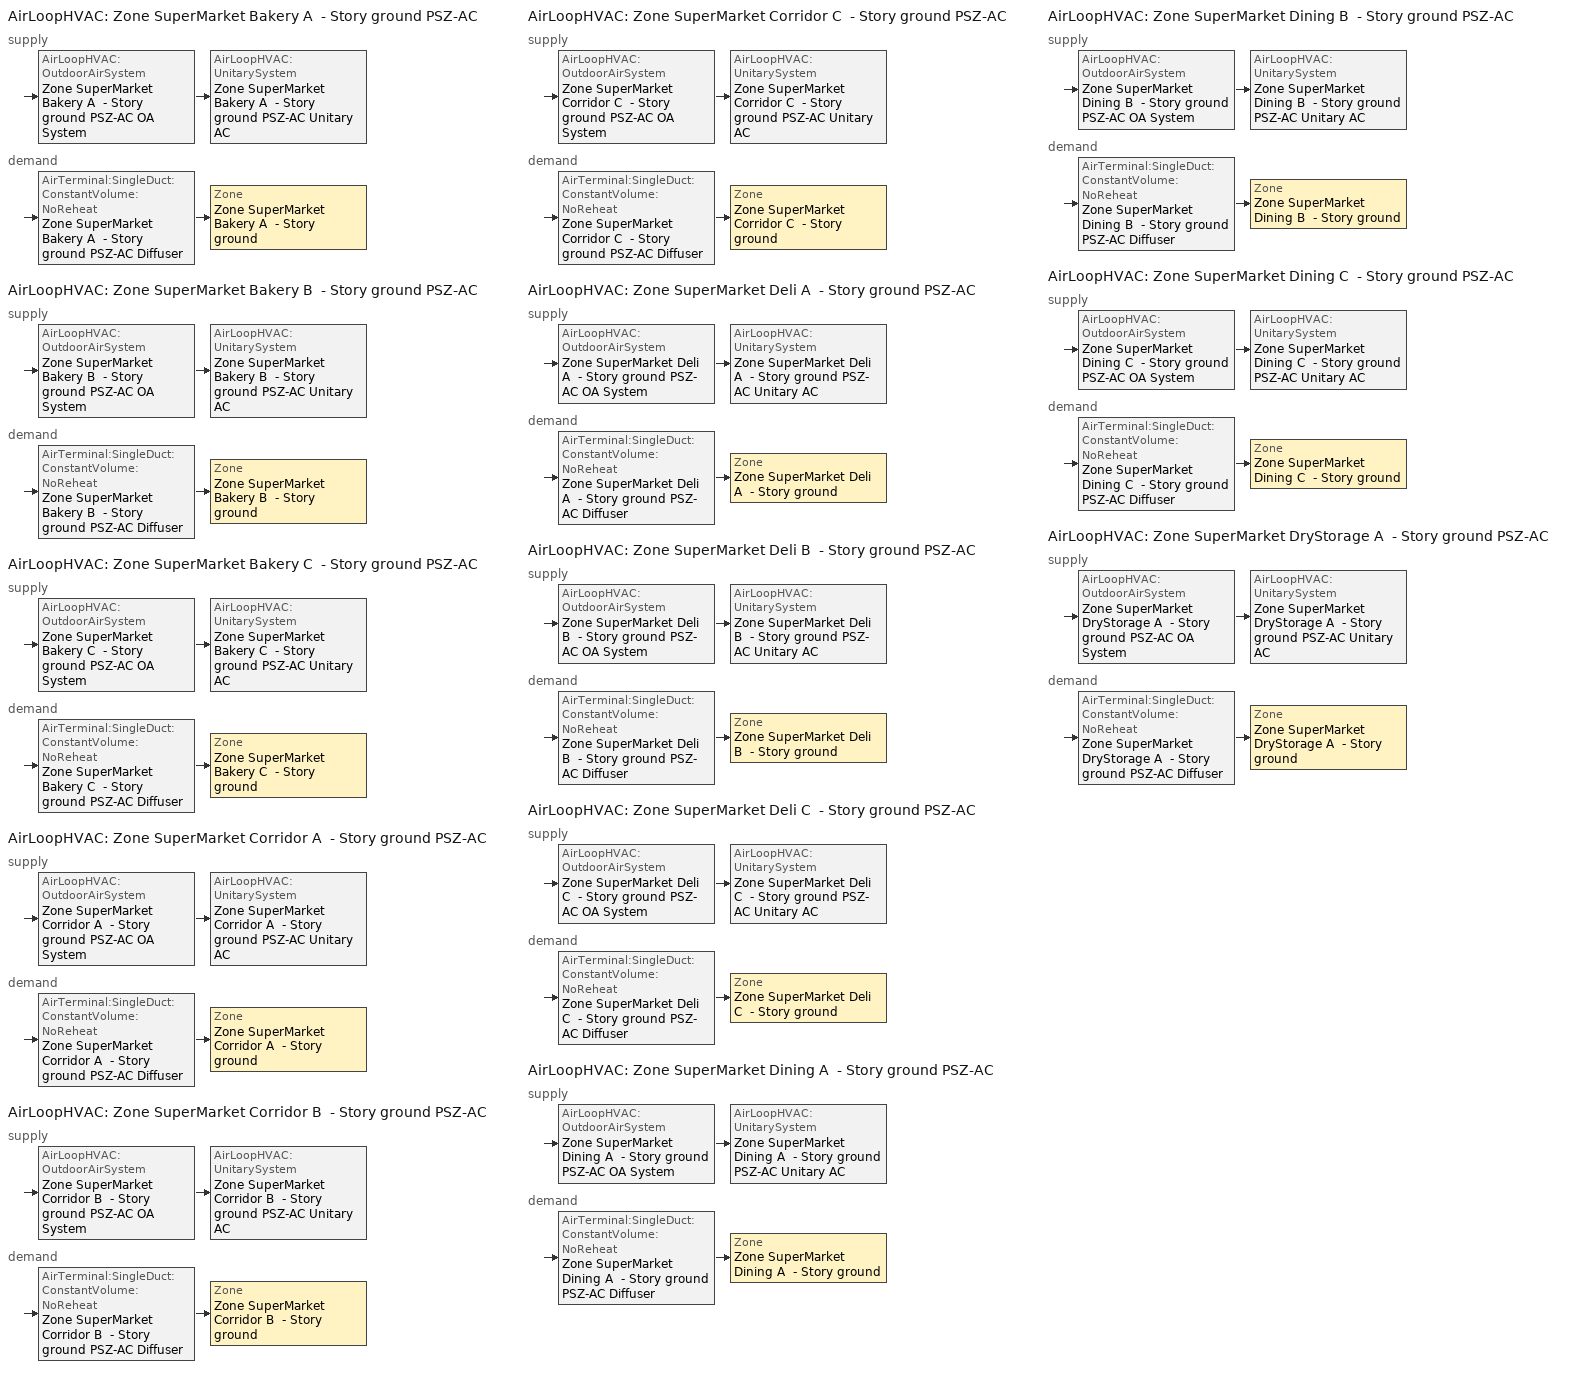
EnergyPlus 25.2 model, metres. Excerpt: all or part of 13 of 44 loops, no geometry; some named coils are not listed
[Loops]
AirLoopHVAC 'Zone SuperMarket Bakery A  - Story ground PSZ-AC'
 supply: AirLoopHVAC:OutdoorAirSystem 'Zone SuperMarket Bakery A  - Story ground PSZ-AC OA System' > AirLoopHVAC:UnitarySystem 'Zone SuperMarket Bakery A  - Story ground PSZ-AC Unitary AC'
 demand: AirTerminal:SingleDuct:ConstantVolume:NoReheat 'Zone SuperMarket Bakery A  - Story ground PSZ-AC Diffuser' > Zone 'Zone SuperMarket Bakery A  - Story ground'
AirLoopHVAC 'Zone SuperMarket Bakery B  - Story ground PSZ-AC'
 supply: AirLoopHVAC:OutdoorAirSystem 'Zone SuperMarket Bakery B  - Story ground PSZ-AC OA System' > AirLoopHVAC:UnitarySystem 'Zone SuperMarket Bakery B  - Story ground PSZ-AC Unitary AC'
 demand: AirTerminal:SingleDuct:ConstantVolume:NoReheat 'Zone SuperMarket Bakery B  - Story ground PSZ-AC Diffuser' > Zone 'Zone SuperMarket Bakery B  - Story ground'
AirLoopHVAC 'Zone SuperMarket Bakery C  - Story ground PSZ-AC'
 supply: AirLoopHVAC:OutdoorAirSystem 'Zone SuperMarket Bakery C  - Story ground PSZ-AC OA System' > AirLoopHVAC:UnitarySystem 'Zone SuperMarket Bakery C  - Story ground PSZ-AC Unitary AC'
 demand: AirTerminal:SingleDuct:ConstantVolume:NoReheat 'Zone SuperMarket Bakery C  - Story ground PSZ-AC Diffuser' > Zone 'Zone SuperMarket Bakery C  - Story ground'
AirLoopHVAC 'Zone SuperMarket Corridor A  - Story ground PSZ-AC'
 supply: AirLoopHVAC:OutdoorAirSystem 'Zone SuperMarket Corridor A  - Story ground PSZ-AC OA System' > AirLoopHVAC:UnitarySystem 'Zone SuperMarket Corridor A  - Story ground PSZ-AC Unitary AC'
 demand: AirTerminal:SingleDuct:ConstantVolume:NoReheat 'Zone SuperMarket Corridor A  - Story ground PSZ-AC Diffuser' > Zone 'Zone SuperMarket Corridor A  - Story ground'
AirLoopHVAC 'Zone SuperMarket Corridor B  - Story ground PSZ-AC'
 supply: AirLoopHVAC:OutdoorAirSystem 'Zone SuperMarket Corridor B  - Story ground PSZ-AC OA System' > AirLoopHVAC:UnitarySystem 'Zone SuperMarket Corridor B  - Story ground PSZ-AC Unitary AC'
 demand: AirTerminal:SingleDuct:ConstantVolume:NoReheat 'Zone SuperMarket Corridor B  - Story ground PSZ-AC Diffuser' > Zone 'Zone SuperMarket Corridor B  - Story ground'
AirLoopHVAC 'Zone SuperMarket Corridor C  - Story ground PSZ-AC'
 supply: AirLoopHVAC:OutdoorAirSystem 'Zone SuperMarket Corridor C  - Story ground PSZ-AC OA System' > AirLoopHVAC:UnitarySystem 'Zone SuperMarket Corridor C  - Story ground PSZ-AC Unitary AC'
 demand: AirTerminal:SingleDuct:ConstantVolume:NoReheat 'Zone SuperMarket Corridor C  - Story ground PSZ-AC Diffuser' > Zone 'Zone SuperMarket Corridor C  - Story ground'
AirLoopHVAC 'Zone SuperMarket Deli A  - Story ground PSZ-AC'
 supply: AirLoopHVAC:OutdoorAirSystem 'Zone SuperMarket Deli A  - Story ground PSZ-AC OA System' > AirLoopHVAC:UnitarySystem 'Zone SuperMarket Deli A  - Story ground PSZ-AC Unitary AC'
 demand: AirTerminal:SingleDuct:ConstantVolume:NoReheat 'Zone SuperMarket Deli A  - Story ground PSZ-AC Diffuser' > Zone 'Zone SuperMarket Deli A  - Story ground'
AirLoopHVAC 'Zone SuperMarket Deli B  - Story ground PSZ-AC'
 supply: AirLoopHVAC:OutdoorAirSystem 'Zone SuperMarket Deli B  - Story ground PSZ-AC OA System' > AirLoopHVAC:UnitarySystem 'Zone SuperMarket Deli B  - Story ground PSZ-AC Unitary AC'
 demand: AirTerminal:SingleDuct:ConstantVolume:NoReheat 'Zone SuperMarket Deli B  - Story ground PSZ-AC Diffuser' > Zone 'Zone SuperMarket Deli B  - Story ground'
AirLoopHVAC 'Zone SuperMarket Deli C  - Story ground PSZ-AC'
 supply: AirLoopHVAC:OutdoorAirSystem 'Zone SuperMarket Deli C  - Story ground PSZ-AC OA System' > AirLoopHVAC:UnitarySystem 'Zone SuperMarket Deli C  - Story ground PSZ-AC Unitary AC'
 demand: AirTerminal:SingleDuct:ConstantVolume:NoReheat 'Zone SuperMarket Deli C  - Story ground PSZ-AC Diffuser' > Zone 'Zone SuperMarket Deli C  - Story ground'
AirLoopHVAC 'Zone SuperMarket Dining A  - Story ground PSZ-AC'
 supply: AirLoopHVAC:OutdoorAirSystem 'Zone SuperMarket Dining A  - Story ground PSZ-AC OA System' > AirLoopHVAC:UnitarySystem 'Zone SuperMarket Dining A  - Story ground PSZ-AC Unitary AC'
 demand: AirTerminal:SingleDuct:ConstantVolume:NoReheat 'Zone SuperMarket Dining A  - Story ground PSZ-AC Diffuser' > Zone 'Zone SuperMarket Dining A  - Story ground'
AirLoopHVAC 'Zone SuperMarket Dining B  - Story ground PSZ-AC'
 supply: AirLoopHVAC:OutdoorAirSystem 'Zone SuperMarket Dining B  - Story ground PSZ-AC OA System' > AirLoopHVAC:UnitarySystem 'Zone SuperMarket Dining B  - Story ground PSZ-AC Unitary AC'
 demand: AirTerminal:SingleDuct:ConstantVolume:NoReheat 'Zone SuperMarket Dining B  - Story ground PSZ-AC Diffuser' > Zone 'Zone SuperMarket Dining B  - Story ground'
AirLoopHVAC 'Zone SuperMarket Dining C  - Story ground PSZ-AC'
 supply: AirLoopHVAC:OutdoorAirSystem 'Zone SuperMarket Dining C  - Story ground PSZ-AC OA System' > AirLoopHVAC:UnitarySystem 'Zone SuperMarket Dining C  - Story ground PSZ-AC Unitary AC'
 demand: AirTerminal:SingleDuct:ConstantVolume:NoReheat 'Zone SuperMarket Dining C  - Story ground PSZ-AC Diffuser' > Zone 'Zone SuperMarket Dining C  - Story ground'
AirLoopHVAC 'Zone SuperMarket DryStorage A  - Story ground PSZ-AC'
 supply: AirLoopHVAC:OutdoorAirSystem 'Zone SuperMarket DryStorage A  - Story ground PSZ-AC OA System' > AirLoopHVAC:UnitarySystem 'Zone SuperMarket DryStorage A  - Story ground PSZ-AC Unitary AC'
 demand: AirTerminal:SingleDuct:ConstantVolume:NoReheat 'Zone SuperMarket DryStorage A  - Story ground PSZ-AC Diffuser' > Zone 'Zone SuperMarket DryStorage A  - Story ground'
[ZoneControl:Thermostat] Temperature Difference Between Cutout And Setpoint {deltaC}=0
Name | Zone or ZoneList | Control Type Schedule | Control 1
Zone SuperMarket Bakery A  - Story ground Thermostat | Zone SuperMarket Bakery A  - Story ground | Zone SuperMarket Bakery A  - Story ground Thermostat Schedule | SuperMarket Bakery - 90.1-2019 Thermostat 1
Zone SuperMarket Bakery B  - Story ground Thermostat | Zone SuperMarket Bakery B  - Story ground | Zone SuperMarket Bakery B  - Story ground Thermostat Schedule | SuperMarket Bakery - 90.1-2019 Thermostat 2
Zone SuperMarket Bakery C  - Story ground Thermostat | Zone SuperMarket Bakery C  - Story ground | Zone SuperMarket Bakery C  - Story ground Thermostat Schedule | SuperMarket Bakery - 90.1-2019 Thermostat
Zone SuperMarket Corridor A  - Story ground Thermostat | Zone SuperMarket Corridor A  - Story ground | Zone SuperMarket Corridor A  - Story ground Thermostat Schedule | SuperMarket Corridor - 90.1-2019 Thermostat 1
Zone SuperMarket Corridor B  - Story ground Thermostat | Zone SuperMarket Corridor B  - Story ground | Zone SuperMarket Corridor B  - Story ground Thermostat Schedule | SuperMarket Corridor - 90.1-2019 Thermostat 2
Zone SuperMarket Corridor C  - Story ground Thermostat | Zone SuperMarket Corridor C  - Story ground | Zone SuperMarket Corridor C  - Story ground Thermostat Schedule | SuperMarket Corridor - 90.1-2019 Thermostat
Zone SuperMarket Deli A  - Story ground Thermostat | Zone SuperMarket Deli A  - Story ground | Zone SuperMarket Deli A  - Story ground Thermostat Schedule | SuperMarket Deli - 90.1-2019 Thermostat 2
Zone SuperMarket Deli B  - Story ground Thermostat | Zone SuperMarket Deli B  - Story ground | Zone SuperMarket Deli B  - Story ground Thermostat Schedule | SuperMarket Deli - 90.1-2019 Thermostat 1
Zone SuperMarket Deli C  - Story ground Thermostat | Zone SuperMarket Deli C  - Story ground | Zone SuperMarket Deli C  - Story ground Thermostat Schedule | SuperMarket Deli - 90.1-2019 Thermostat
Zone SuperMarket Dining A  - Story ground Thermostat | Zone SuperMarket Dining A  - Story ground | Zone SuperMarket Dining A  - Story ground Thermostat Schedule | SuperMarket Dining - 90.1-2019 Thermostat
Zone SuperMarket Dining B  - Story ground Thermostat | Zone SuperMarket Dining B  - Story ground | Zone SuperMarket Dining B  - Story ground Thermostat Schedule | SuperMarket Dining - 90.1-2019 Thermostat 2
Zone SuperMarket Dining C  - Story ground Thermostat | Zone SuperMarket Dining C  - Story ground | Zone SuperMarket Dining C  - Story ground Thermostat Schedule | SuperMarket Dining - 90.1-2019 Thermostat 1
Zone SuperMarket DryStorage A  - Story ground Thermostat | Zone SuperMarket DryStorage A  - Story ground | Zone SuperMarket DryStorage A  - Story ground Thermostat Schedule | SuperMarket DryStorage - 90.1-2019 Thermostat
[ThermostatSetpoint:DualSetpoint]
Name | Heating Setpoint Temperature Schedule | Cooling Setpoint Temperature Schedule
SuperMarket Bakery - 90.1-2019 Thermostat 1; SuperMarket Bakery - 90.1-2019 Thermostat 2; SuperMarket Bakery - 90.1-2019 Thermostat; SuperMarket Deli - 90.1-2019 Thermostat 2; SuperMarket Deli - 90.1-2019 Thermostat 1; SuperMarket Deli - 90.1-2019 Thermostat; SuperMarket Dining - 90.1-2019 Thermostat; SuperMarket Dining - 90.1-2019 Thermostat 2; SuperMarket Dining - 90.1-2019 Thermostat 1; SuperMarket DryStorage - 90.1-2019 Thermostat | SuperMarket HtgSetp_Enduse | SuperMarket ClgSetp_Enduse
SuperMarket Corridor - 90.1-2019 Thermostat 1; SuperMarket Corridor - 90.1-2019 Thermostat 2; SuperMarket Corridor - 90.1-2019 Thermostat | SuperMarket HtgSetp | SuperMarket ClgSetp
[Fan:ZoneExhaust] Availability Schedule=Always On Discrete; Fan Total Efficiency=0.455889; Pressure Rise {Pa}=124.544; Flow Fraction Schedule=Always On Discrete; System Availability Manager Coupling Mode=Decoupled
Name | Maximum Flow Rate {m3/s}
Zone SuperMarket Bakery A  - Story ground Exhaust Fan; Zone SuperMarket Bakery C  - Story ground Exhaust Fan | 0.114032
Zone SuperMarket Bakery B  - Story ground Exhaust Fan | 1.08867
Zone SuperMarket Deli A  - Story ground Exhaust Fan; Zone SuperMarket Deli C  - Story ground Exhaust Fan | 0.122471
Zone SuperMarket Deli B  - Story ground Exhaust Fan | 1.16923
[AirTerminal:SingleDuct:ConstantVolume:NoReheat] Availability Schedule=Always On Discrete; Maximum Air Flow Rate {m3/s}=AutoSize
Zone SuperMarket Bakery A  - Story ground PSZ-AC Diffuser; Zone SuperMarket Bakery B  - Story ground PSZ-AC Diffuser; Zone SuperMarket Bakery C  - Story ground PSZ-AC Diffuser; Zone SuperMarket Corridor A  - Story ground PSZ-AC Diffuser; Zone SuperMarket Corridor B  - Story ground PSZ-AC Diffuser; Zone SuperMarket Corridor C  - Story ground PSZ-AC Diffuser; Zone SuperMarket Deli A  - Story ground PSZ-AC Diffuser; Zone SuperMarket Deli B  - Story ground PSZ-AC Diffuser; Zone SuperMarket Deli C  - Story ground PSZ-AC Diffuser; Zone SuperMarket Dining A  - Story ground PSZ-AC Diffuser; Zone SuperMarket Dining B  - Story ground PSZ-AC Diffuser; Zone SuperMarket Dining C  - Story ground PSZ-AC Diffuser; Zone SuperMarket DryStorage A  - Story ground PSZ-AC Diffuser
[Zone equipment]
Zone SuperMarket Bakery A  - Story ground: Zone SuperMarket Bakery A  - Story ground Exhaust Fan, Zone SuperMarket Bakery A  - Story ground PSZ-AC Diffuser
Zone SuperMarket Bakery B  - Story ground: Zone SuperMarket Bakery B  - Story ground Exhaust Fan, Zone SuperMarket Bakery B  - Story ground PSZ-AC Diffuser
Zone SuperMarket Bakery C  - Story ground: Zone SuperMarket Bakery C  - Story ground Exhaust Fan, Zone SuperMarket Bakery C  - Story ground PSZ-AC Diffuser
Zone SuperMarket Corridor A  - Story ground: Zone SuperMarket Corridor A  - Story ground PSZ-AC Diffuser
Zone SuperMarket Corridor B  - Story ground: Zone SuperMarket Corridor B  - Story ground PSZ-AC Diffuser
Zone SuperMarket Corridor C  - Story ground: Zone SuperMarket Corridor C  - Story ground PSZ-AC Diffuser
Zone SuperMarket Deli A  - Story ground: Zone SuperMarket Deli A  - Story ground Exhaust Fan, Zone SuperMarket Deli A  - Story ground PSZ-AC Diffuser
Zone SuperMarket Deli B  - Story ground: Zone SuperMarket Deli B  - Story ground Exhaust Fan, Zone SuperMarket Deli B  - Story ground PSZ-AC Diffuser
Zone SuperMarket Deli C  - Story ground: Zone SuperMarket Deli C  - Story ground Exhaust Fan, Zone SuperMarket Deli C  - Story ground PSZ-AC Diffuser
Zone SuperMarket Dining A  - Story ground: Zone SuperMarket Dining A  - Story ground PSZ-AC Diffuser
Zone SuperMarket Dining B  - Story ground: Zone SuperMarket Dining B  - Story ground PSZ-AC Diffuser
Zone SuperMarket Dining C  - Story ground: Zone SuperMarket Dining C  - Story ground PSZ-AC Diffuser
Zone SuperMarket DryStorage A  - Story ground: Zone SuperMarket DryStorage A  - Story ground PSZ-AC Diffuser
[Sizing:Zone] Zone Cooling Design Supply Air Temperature Input Method=SupplyAirTemperature; Zone Cooling Design Supply Air Temperature {C}=12.7778; Zone Cooling Design Supply Air Temperature Difference {deltaC}=11.11; Zone Heating Design Supply Air Temperature Input Method=SupplyAirTemperature; Zone Heating Design Supply Air Temperature {C}=50; Zone Heating Design Supply Air Temperature Difference {deltaC}=11.11; Zone Cooling Design Supply Air Humidity Ratio {kgWater/kgDryAir}=0.0085; Zone Heating Design Supply Air Humidity Ratio {kgWater/kgDryAir}=0.008; Cooling Design Air Flow Method=DesignDay; Cooling Design Air Flow Rate {m3/s}=0; Cooling Minimum Air Flow per Zone Floor Area {m3/s-m2}=0.000762; Cooling Minimum Air Flow {m3/s}=0; Cooling Minimum Air Flow Fraction=0; Heating Design Air Flow Method=DesignDay; Heating Design Air Flow Rate {m3/s}=0; Heating Maximum Air Flow per Zone Floor Area {m3/s-m2}=0.002032; Heating Maximum Air Flow {m3/s}=0.141576; Heating Maximum Air Flow Fraction=1; Account for Dedicated Outdoor Air System=No; Zone Load Sizing Method=Sensible Load Only No Latent Load; Zone Latent Cooling Design Supply Air Humidity Ratio Input Method=HumidityRatioDifference; Zone Cooling Design Supply Air Humidity Ratio Difference {kgWater/kgDryAir}=0.005; Zone Latent Heating Design Supply Air Humidity Ratio Input Method=HumidityRatioDifference; Zone Humidification Design Supply Air Humidity Ratio Difference {kgWater/kgDryAir}=0.005; Type of Space Sum to Use=Coincident; Heating Coil Sizing Method=None; Maximum Heating Capacity To Cooling Load Sizing Ratio {W/W}=1
Name | Design Specification Outdoor Air Object
Zone SuperMarket Bakery A  - Story ground; Zone SuperMarket Bakery B  - Story ground; Zone SuperMarket Bakery C  - Story ground | SuperMarket Bakery Ventilation
Zone SuperMarket Corridor A  - Story ground; Zone SuperMarket Corridor B  - Story ground; Zone SuperMarket Corridor C  - Story ground | SuperMarket Corridor Ventilation
Zone SuperMarket Deli A  - Story ground; Zone SuperMarket Deli B  - Story ground; Zone SuperMarket Deli C  - Story ground | SuperMarket Deli Ventilation
Zone SuperMarket Dining A  - Story ground; Zone SuperMarket Dining B  - Story ground; Zone SuperMarket Dining C  - Story ground | SuperMarket Dining Ventilation
Zone SuperMarket DryStorage A  - Story ground | SuperMarket DryStorage Ventilation
[DesignSpecification:OutdoorAir] Outdoor Air Method=Sum; Outdoor Air Flow per Zone {m3/s}=0; Outdoor Air Flow Air Changes per Hour {1/hr}=0
Name | Outdoor Air Flow per Person {m3/s-person} | Outdoor Air Flow per Zone Floor Area {m3/s-m2}
SuperMarket Bakery Ventilation; SuperMarket Deli Ventilation; SuperMarket Dining Ventilation | 0.00353961 | 0.0009144
SuperMarket Corridor Ventilation | 0 | 0.0003048
SuperMarket DryStorage Ventilation | 0 | 0.0006096
[AirLoopHVAC] Design Supply Air Flow Rate {m3/s}=AutoSize; Design Return Air Flow Fraction of Supply Air Flow=1
Zone SuperMarket Bakery A  - Story ground PSZ-AC; Zone SuperMarket Bakery B  - Story ground PSZ-AC; Zone SuperMarket Bakery C  - Story ground PSZ-AC; Zone SuperMarket Corridor A  - Story ground PSZ-AC; Zone SuperMarket Corridor B  - Story ground PSZ-AC; Zone SuperMarket Corridor C  - Story ground PSZ-AC; Zone SuperMarket Deli A  - Story ground PSZ-AC; Zone SuperMarket Deli B  - Story ground PSZ-AC; Zone SuperMarket Deli C  - Story ground PSZ-AC; Zone SuperMarket Dining A  - Story ground PSZ-AC; Zone SuperMarket Dining B  - Story ground PSZ-AC; Zone SuperMarket Dining C  - Story ground PSZ-AC; Zone SuperMarket DryStorage A  - Story ground PSZ-AC
[Sizing:System] Type of Load to Size On=Sensible; Design Outdoor Air Flow Rate {m3/s}=Autosize; Central Heating Maximum System Air Flow Ratio=1; Preheat Design Temperature {C}=7.22222; Preheat Design Humidity Ratio {kgWater/kgDryAir}=0.008; Precool Design Temperature {C}=12.7778; Precool Design Humidity Ratio {kgWater/kgDryAir}=0.008; Central Cooling Design Supply Air Temperature {C}=12.7778; Central Heating Design Supply Air Temperature {C}=50; Type of Zone Sum to Use=Coincident; 100% Outdoor Air in Cooling=No; 100% Outdoor Air in Heating=No; Central Cooling Design Supply Air Humidity Ratio {kgWater/kgDryAir}=0.0085; Central Heating Design Supply Air Humidity Ratio {kgWater/kgDryAir}=0.008; Cooling Supply Air Flow Rate Method=DesignDay; Cooling Supply Air Flow Rate {m3/s}=0; Cooling Supply Air Flow Rate Per Floor Area {m3/s-m2}=0.00996765; Cooling Fraction of Autosized Cooling Supply Air Flow Rate=1; Cooling Supply Air Flow Rate Per Unit Cooling Capacity {m3/s-W}=3.94755e-05; Heating Supply Air Flow Rate Method=DesignDay; Heating Supply Air Flow Rate {m3/s}=0; Heating Supply Air Flow Rate Per Floor Area {m3/s-m2}=0.00996765; Heating Fraction of Autosized Heating Supply Air Flow Rate=1; Heating Fraction of Autosized Cooling Supply Air Flow Rate=1; Heating Supply Air Flow Rate Per Unit Heating Capacity {m3/s-W}=3.15882e-05; System Outdoor Air Method=ZoneSum; Zone Maximum Outdoor Air Fraction=1; Cooling Design Capacity Method=CoolingDesignCapacity; Cooling Design Capacity {W}=Autosize; Cooling Design Capacity Per Floor Area {W/m2}=234.7; Fraction of Autosized Cooling Design Capacity=1; Heating Design Capacity Method=HeatingDesignCapacity; Heating Design Capacity {W}=Autosize; Heating Design Capacity Per Floor Area {W/m2}=157; Fraction of Autosized Heating Design Capacity=1; Central Cooling Capacity Control Method=OnOff; Occupant Diversity=Autosize; Heating Coil Sizing Method=None; Maximum Heating Capacity To Cooling Capacity Sizing Ratio {W/W}=1
Zone SuperMarket Bakery A  - Story ground PSZ-AC; Zone SuperMarket Bakery B  - Story ground PSZ-AC; Zone SuperMarket Bakery C  - Story ground PSZ-AC; Zone SuperMarket Corridor A  - Story ground PSZ-AC; Zone SuperMarket Corridor B  - Story ground PSZ-AC; Zone SuperMarket Corridor C  - Story ground PSZ-AC; Zone SuperMarket Deli A  - Story ground PSZ-AC; Zone SuperMarket Deli B  - Story ground PSZ-AC; Zone SuperMarket Deli C  - Story ground PSZ-AC; Zone SuperMarket Dining A  - Story ground PSZ-AC; Zone SuperMarket Dining B  - Story ground PSZ-AC; Zone SuperMarket Dining C  - Story ground PSZ-AC; Zone SuperMarket DryStorage A  - Story ground PSZ-AC
[Controller:OutdoorAir] Minimum Outdoor Air Flow Rate {m3/s}=Autosize; Maximum Outdoor Air Flow Rate {m3/s}=Autosize; Economizer Control Type=NoEconomizer; Economizer Control Action Type=ModulateFlow; Economizer Maximum Limit Dry-Bulb Temperature {C}=28; Economizer Maximum Limit Enthalpy {J/kg}=64000; Lockout Type=NoLockout; Minimum Limit Type=FixedMinimum; Minimum Outdoor Air Schedule=Always On Discrete; High Humidity Control=No; High Humidity Outdoor Air Flow Ratio=1; Control High Indoor Humidity Based on Outdoor Humidity Ratio=Yes; Heat Recovery Bypass Control Type=BypassWhenWithinEconomizerLimits; Economizer Operation Staging=InterlockedWithMechanicalCooling
Name | Mechanical Ventilation Controller
Zone SuperMarket Bakery A  - Story ground PSZ-AC OA System Controller | Controller Mechanical Ventilation 34
Zone SuperMarket Bakery B  - Story ground PSZ-AC OA System Controller | Controller Mechanical Ventilation 36
Zone SuperMarket Bakery C  - Story ground PSZ-AC OA System Controller | Controller Mechanical Ventilation 35
Zone SuperMarket Corridor A  - Story ground PSZ-AC OA System Controller | Controller Mechanical Ventilation 1
Zone SuperMarket Corridor B  - Story ground PSZ-AC OA System Controller | Controller Mechanical Ventilation 2
Zone SuperMarket Corridor C  - Story ground PSZ-AC OA System Controller | Controller Mechanical Ventilation 3
Zone SuperMarket Deli A  - Story ground PSZ-AC OA System Controller | Controller Mechanical Ventilation 40
Zone SuperMarket Deli B  - Story ground PSZ-AC OA System Controller | Controller Mechanical Ventilation 41
Zone SuperMarket Deli C  - Story ground PSZ-AC OA System Controller | Controller Mechanical Ventilation 42
Zone SuperMarket Dining A  - Story ground PSZ-AC OA System Controller | Controller Mechanical Ventilation 37
Zone SuperMarket Dining B  - Story ground PSZ-AC OA System Controller | Controller Mechanical Ventilation 38
Zone SuperMarket Dining C  - Story ground PSZ-AC OA System Controller | Controller Mechanical Ventilation 39
Zone SuperMarket DryStorage A  - Story ground PSZ-AC OA System Controller | Controller Mechanical Ventilation 14
[Controller:MechanicalVentilation] Availability Schedule=Always On Discrete; Demand Controlled Ventilation=No; System Outdoor Air Method=ZoneSum
Name | Zone or ZoneList Name 1 | Design Specification Outdoor Air Object Name 1
Controller Mechanical Ventilation 34 | Zone SuperMarket Bakery A  - Story ground | SuperMarket Bakery Ventilation
Controller Mechanical Ventilation 36 | Zone SuperMarket Bakery B  - Story ground | SuperMarket Bakery Ventilation
Controller Mechanical Ventilation 35 | Zone SuperMarket Bakery C  - Story ground | SuperMarket Bakery Ventilation
Controller Mechanical Ventilation 1 | Zone SuperMarket Corridor A  - Story ground | SuperMarket Corridor Ventilation
Controller Mechanical Ventilation 2 | Zone SuperMarket Corridor B  - Story ground | SuperMarket Corridor Ventilation
Controller Mechanical Ventilation 3 | Zone SuperMarket Corridor C  - Story ground | SuperMarket Corridor Ventilation
Controller Mechanical Ventilation 40 | Zone SuperMarket Deli A  - Story ground | SuperMarket Deli Ventilation
Controller Mechanical Ventilation 41 | Zone SuperMarket Deli B  - Story ground | SuperMarket Deli Ventilation
Controller Mechanical Ventilation 42 | Zone SuperMarket Deli C  - Story ground | SuperMarket Deli Ventilation
Controller Mechanical Ventilation 37 | Zone SuperMarket Dining A  - Story ground | SuperMarket Dining Ventilation
Controller Mechanical Ventilation 38 | Zone SuperMarket Dining B  - Story ground | SuperMarket Dining Ventilation
Controller Mechanical Ventilation 39 | Zone SuperMarket Dining C  - Story ground | SuperMarket Dining Ventilation
Controller Mechanical Ventilation 14 | Zone SuperMarket DryStorage A  - Story ground | SuperMarket DryStorage Ventilation
[SetpointManager:MixedAir] Control Variable=Temperature
Name | Setpoint Node or NodeList
Zone SuperMarket Bakery A  - Story ground PSZ-AC Mixed Air Node OS Default SPM | Zone SuperMarket Bakery A  - Story ground PSZ-AC Mixed Air Node
Zone SuperMarket Bakery B  - Story ground PSZ-AC Mixed Air Node OS Default SPM | Zone SuperMarket Bakery B  - Story ground PSZ-AC Mixed Air Node
Zone SuperMarket Bakery C  - Story ground PSZ-AC Mixed Air Node OS Default SPM | Zone SuperMarket Bakery C  - Story ground PSZ-AC Mixed Air Node
Zone SuperMarket Corridor A  - Story ground PSZ-AC Mixed Air Node OS Default SPM | Zone SuperMarket Corridor A  - Story ground PSZ-AC Mixed Air Node
Zone SuperMarket Corridor B  - Story ground PSZ-AC Mixed Air Node OS Default SPM | Zone SuperMarket Corridor B  - Story ground PSZ-AC Mixed Air Node
Zone SuperMarket Corridor C  - Story ground PSZ-AC Mixed Air Node OS Default SPM | Zone SuperMarket Corridor C  - Story ground PSZ-AC Mixed Air Node
Zone SuperMarket Deli A  - Story ground PSZ-AC Mixed Air Node OS Default SPM | Zone SuperMarket Deli A  - Story ground PSZ-AC Mixed Air Node
Zone SuperMarket Deli B  - Story ground PSZ-AC Mixed Air Node OS Default SPM | Zone SuperMarket Deli B  - Story ground PSZ-AC Mixed Air Node
Zone SuperMarket Deli C  - Story ground PSZ-AC Mixed Air Node OS Default SPM | Zone SuperMarket Deli C  - Story ground PSZ-AC Mixed Air Node
Zone SuperMarket Dining A  - Story ground PSZ-AC Mixed Air Node OS Default SPM | Zone SuperMarket Dining A  - Story ground PSZ-AC Mixed Air Node
Zone SuperMarket Dining B  - Story ground PSZ-AC Mixed Air Node OS Default SPM | Zone SuperMarket Dining B  - Story ground PSZ-AC Mixed Air Node
Zone SuperMarket Dining C  - Story ground PSZ-AC Mixed Air Node OS Default SPM | Zone SuperMarket Dining C  - Story ground PSZ-AC Mixed Air Node
Zone SuperMarket DryStorage A  - Story ground PSZ-AC Mixed Air Node OS Default SPM | Zone SuperMarket DryStorage A  - Story ground PSZ-AC Mixed Air Node
[AirLoopHVAC:UnitarySystem] Control Type=Load; Dehumidification Control Type=None; Availability Schedule=Always On Discrete; Fan Placement=DrawThrough; Supply Air Fan Operating Mode Schedule=Always On Discrete; DX Heating Coil Sizing Ratio=1; Use DOAS DX Cooling Coil=No; Minimum Supply Air Temperature {C}=2; Latent Load Control=SensibleOnlyLoadControl; Cooling Supply Air Flow Rate Method=SupplyAirFlowRate; Cooling Supply Air Flow Rate {m3/s}=Autosize; Heating Supply Air Flow Rate Method=SupplyAirFlowRate; Heating Supply Air Flow Rate {m3/s}=Autosize; No Load Supply Air Flow Rate Method=None; No Load Supply Air Flow Rate Control Set To Low Speed=Yes; Maximum Supply Air Temperature {C}=80; Maximum Outdoor Dry-Bulb Temperature for Supplemental Heater Operation {C}=21; Ancillary On-Cycle Electric Power {W}=0; Ancillary Off-Cycle Electric Power {W}=0
Name | Controlling Zone or Thermostat Location | Supply Fan | Heating Coil | Cooling Coil | Supplemental Heating Coil
Zone SuperMarket Bakery A  - Story ground PSZ-AC Unitary AC | Zone SuperMarket Bakery A  - Story ground | Zone SuperMarket Bakery A  - Story ground PSZ-AC Fan | Zone SuperMarket Bakery A  - Story ground PSZ-AC Water Htg Coil | Zone SuperMarket Bakery A  - Story ground PSZ-AC 1spd DX AC Clg Coil | Zone SuperMarket Bakery A  - Story ground PSZ-AC Electric Backup Htg Coil
Zone SuperMarket Bakery B  - Story ground PSZ-AC Unitary AC | Zone SuperMarket Bakery B  - Story ground | Zone SuperMarket Bakery B  - Story ground PSZ-AC Fan | Zone SuperMarket Bakery B  - Story ground PSZ-AC Water Htg Coil | Zone SuperMarket Bakery B  - Story ground PSZ-AC 1spd DX AC Clg Coil | Zone SuperMarket Bakery B  - Story ground PSZ-AC Electric Backup Htg Coil
Zone SuperMarket Bakery C  - Story ground PSZ-AC Unitary AC | Zone SuperMarket Bakery C  - Story ground | Zone SuperMarket Bakery C  - Story ground PSZ-AC Fan | Zone SuperMarket Bakery C  - Story ground PSZ-AC Water Htg Coil | Zone SuperMarket Bakery C  - Story ground PSZ-AC 1spd DX AC Clg Coil | Zone SuperMarket Bakery C  - Story ground PSZ-AC Electric Backup Htg Coil
Zone SuperMarket Corridor A  - Story ground PSZ-AC Unitary AC | Zone SuperMarket Corridor A  - Story ground | Zone SuperMarket Corridor A  - Story ground PSZ-AC Fan | Zone SuperMarket Corridor A  - Story ground PSZ-AC Water Htg Coil | Zone SuperMarket Corridor A  - Story ground PSZ-AC 1spd DX AC Clg Coil | Zone SuperMarket Corridor A  - Story ground PSZ-AC Electric Backup Htg Coil
Zone SuperMarket Corridor B  - Story ground PSZ-AC Unitary AC | Zone SuperMarket Corridor B  - Story ground | Zone SuperMarket Corridor B  - Story ground PSZ-AC Fan | Zone SuperMarket Corridor B  - Story ground PSZ-AC Water Htg Coil | Zone SuperMarket Corridor B  - Story ground PSZ-AC 1spd DX AC Clg Coil | Zone SuperMarket Corridor B  - Story ground PSZ-AC Electric Backup Htg Coil
Zone SuperMarket Corridor C  - Story ground PSZ-AC Unitary AC | Zone SuperMarket Corridor C  - Story ground | Zone SuperMarket Corridor C  - Story ground PSZ-AC Fan | Zone SuperMarket Corridor C  - Story ground PSZ-AC Water Htg Coil | Zone SuperMarket Corridor C  - Story ground PSZ-AC 1spd DX AC Clg Coil | Zone SuperMarket Corridor C  - Story ground PSZ-AC Electric Backup Htg Coil
Zone SuperMarket Deli A  - Story ground PSZ-AC Unitary AC | Zone SuperMarket Deli A  - Story ground | Zone SuperMarket Deli A  - Story ground PSZ-AC Fan | Zone SuperMarket Deli A  - Story ground PSZ-AC Water Htg Coil | Zone SuperMarket Deli A  - Story ground PSZ-AC 1spd DX AC Clg Coil | Zone SuperMarket Deli A  - Story ground PSZ-AC Electric Backup Htg Coil
Zone SuperMarket Deli B  - Story ground PSZ-AC Unitary AC | Zone SuperMarket Deli B  - Story ground | Zone SuperMarket Deli B  - Story ground PSZ-AC Fan | Zone SuperMarket Deli B  - Story ground PSZ-AC Water Htg Coil | Zone SuperMarket Deli B  - Story ground PSZ-AC 1spd DX AC Clg Coil | Zone SuperMarket Deli B  - Story ground PSZ-AC Electric Backup Htg Coil
Zone SuperMarket Deli C  - Story ground PSZ-AC Unitary AC | Zone SuperMarket Deli C  - Story ground | Zone SuperMarket Deli C  - Story ground PSZ-AC Fan | Zone SuperMarket Deli C  - Story ground PSZ-AC Water Htg Coil | Zone SuperMarket Deli C  - Story ground PSZ-AC 1spd DX AC Clg Coil | Zone SuperMarket Deli C  - Story ground PSZ-AC Electric Backup Htg Coil
Zone SuperMarket Dining A  - Story ground PSZ-AC Unitary AC | Zone SuperMarket Dining A  - Story ground | Zone SuperMarket Dining A  - Story ground PSZ-AC Fan | Zone SuperMarket Dining A  - Story ground PSZ-AC Water Htg Coil | Zone SuperMarket Dining A  - Story ground PSZ-AC 1spd DX AC Clg Coil | Zone SuperMarket Dining A  - Story ground PSZ-AC Electric Backup Htg Coil
Zone SuperMarket Dining B  - Story ground PSZ-AC Unitary AC | Zone SuperMarket Dining B  - Story ground | Zone SuperMarket Dining B  - Story ground PSZ-AC Fan | Zone SuperMarket Dining B  - Story ground PSZ-AC Water Htg Coil | Zone SuperMarket Dining B  - Story ground PSZ-AC 1spd DX AC Clg Coil | Zone SuperMarket Dining B  - Story ground PSZ-AC Electric Backup Htg Coil
Zone SuperMarket Dining C  - Story ground PSZ-AC Unitary AC | Zone SuperMarket Dining C  - Story ground | Zone SuperMarket Dining C  - Story ground PSZ-AC Fan | Zone SuperMarket Dining C  - Story ground PSZ-AC Water Htg Coil | Zone SuperMarket Dining C  - Story ground PSZ-AC 1spd DX AC Clg Coil | Zone SuperMarket Dining C  - Story ground PSZ-AC Electric Backup Htg Coil
Zone SuperMarket DryStorage A  - Story ground PSZ-AC Unitary AC | Zone SuperMarket DryStorage A  - Story ground | Zone SuperMarket DryStorage A  - Story ground PSZ-AC Fan | Zone SuperMarket DryStorage A  - Story ground PSZ-AC Water Htg Coil | Zone SuperMarket DryStorage A  - Story ground PSZ-AC 1spd DX AC Clg Coil | Zone SuperMarket DryStorage A  - Story ground PSZ-AC Electric Backup Htg Coil
[Fan:OnOff] Availability Schedule=Always On Discrete; Fan Total Efficiency=0.54; Pressure Rise {Pa}=622.722; Maximum Flow Rate {m3/s}=Autosize; Motor Efficiency=0.9; Motor In Airstream Fraction=1
Name | Fan Power Ratio Function of Speed Ratio Curve | Fan Efficiency Ratio Function of Speed Ratio Curve
Zone SuperMarket Bakery A  - Story ground PSZ-AC Fan | Fan On Off Power Curve 33 | Fan On Off Efficiency Curve 33
Zone SuperMarket Bakery B  - Story ground PSZ-AC Fan | Fan On Off Power Curve 35 | Fan On Off Efficiency Curve 35
Zone SuperMarket Bakery C  - Story ground PSZ-AC Fan | Fan On Off Power Curve 34 | Fan On Off Efficiency Curve 34
Zone SuperMarket Corridor A  - Story ground PSZ-AC Fan | Fan On Off Power Curve | Fan On Off Efficiency Curve
Zone SuperMarket Corridor B  - Story ground PSZ-AC Fan | Fan On Off Power Curve 1 | Fan On Off Efficiency Curve 1
Zone SuperMarket Corridor C  - Story ground PSZ-AC Fan | Fan On Off Power Curve 2 | Fan On Off Efficiency Curve 2
Zone SuperMarket Deli A  - Story ground PSZ-AC Fan | Fan On Off Power Curve 39 | Fan On Off Efficiency Curve 39
Zone SuperMarket Deli B  - Story ground PSZ-AC Fan | Fan On Off Power Curve 40 | Fan On Off Efficiency Curve 40
Zone SuperMarket Deli C  - Story ground PSZ-AC Fan | Fan On Off Power Curve 41 | Fan On Off Efficiency Curve 41
Zone SuperMarket Dining A  - Story ground PSZ-AC Fan | Fan On Off Power Curve 36 | Fan On Off Efficiency Curve 36
Zone SuperMarket Dining B  - Story ground PSZ-AC Fan | Fan On Off Power Curve 37 | Fan On Off Efficiency Curve 37
Zone SuperMarket Dining C  - Story ground PSZ-AC Fan | Fan On Off Power Curve 38 | Fan On Off Efficiency Curve 38
Zone SuperMarket DryStorage A  - Story ground PSZ-AC Fan | Fan On Off Power Curve 13 | Fan On Off Efficiency Curve 13
[Coil:Cooling:DX:SingleSpeed] Availability Schedule=Always On Discrete; Gross Rated Total Cooling Capacity {W}=Autosize; Gross Rated Sensible Heat Ratio=Autosize; Gross Rated Cooling COP {W/W}=3; Rated Air Flow Rate {m3/s}=Autosize; Rated Evaporator Fan Power Per Volume Flow Rate 2017 {W/(m3/s)}=773.3; Rated Evaporator Fan Power Per Volume Flow Rate 2023 {W/(m3/s)}=934.4; Minimum Outdoor Dry-Bulb Temperature for Compressor Operation {C}=-25; Nominal Time for Condensate Removal to Begin {s}=0; Ratio of Initial Moisture Evaporation Rate and Steady State Latent Capacity=0; Maximum Cycling Rate {cycles/hr}=0; Latent Capacity Time Constant {s}=0; Condenser Type=AirCooled; Evaporative Condenser Effectiveness=0.9; Evaporative Condenser Air Flow Rate {m3/s}=Autosize; Evaporative Condenser Pump Rated Power Consumption {W}=Autosize; Crankcase Heater Capacity {W}=0; Maximum Outdoor Dry-Bulb Temperature for Crankcase Heater Operation {C}=10; Basin Heater Capacity {W/K}=0; Basin Heater Setpoint Temperature {C}=2
Name | Total Cooling Capacity Function of Temperature Curve | Total Cooling Capacity Function of Flow Fraction Curve | Energy Input Ratio Function of Temperature Curve | Energy Input Ratio Function of Flow Fraction Curve | Part Load Fraction Correlation Curve
Zone SuperMarket Bakery A  - Story ground PSZ-AC 1spd DX AC Clg Coil | Curve Biquadratic 135 | Curve Quadratic 202 | Curve Biquadratic 136 | Curve Quadratic 203 | Curve Quadratic 204
Zone SuperMarket Bakery B  - Story ground PSZ-AC 1spd DX AC Clg Coil | Curve Biquadratic 143 | Curve Quadratic 214 | Curve Biquadratic 144 | Curve Quadratic 215 | Curve Quadratic 216
Zone SuperMarket Bakery C  - Story ground PSZ-AC 1spd DX AC Clg Coil | Curve Biquadratic 139 | Curve Quadratic 208 | Curve Biquadratic 140 | Curve Quadratic 209 | Curve Quadratic 210
Zone SuperMarket Corridor A  - Story ground PSZ-AC 1spd DX AC Clg Coil | Curve Biquadratic 3 | Curve Quadratic 4 | Curve Biquadratic 4 | Curve Quadratic 5 | Curve Quadratic 6
Zone SuperMarket Corridor B  - Story ground PSZ-AC 1spd DX AC Clg Coil | Curve Biquadratic 7 | Curve Quadratic 10 | Curve Biquadratic 8 | Curve Quadratic 11 | Curve Quadratic 12
Zone SuperMarket Corridor C  - Story ground PSZ-AC 1spd DX AC Clg Coil | Curve Biquadratic 11 | Curve Quadratic 16 | Curve Biquadratic 12 | Curve Quadratic 17 | Curve Quadratic 18
Zone SuperMarket Deli A  - Story ground PSZ-AC 1spd DX AC Clg Coil | Curve Biquadratic 159 | Curve Quadratic 238 | Curve Biquadratic 160 | Curve Quadratic 239 | Curve Quadratic 240
Zone SuperMarket Deli B  - Story ground PSZ-AC 1spd DX AC Clg Coil | Curve Biquadratic 163 | Curve Quadratic 244 | Curve Biquadratic 164 | Curve Quadratic 245 | Curve Quadratic 246
Zone SuperMarket Deli C  - Story ground PSZ-AC 1spd DX AC Clg Coil | Curve Biquadratic 167 | Curve Quadratic 250 | Curve Biquadratic 168 | Curve Quadratic 251 | Curve Quadratic 252
Zone SuperMarket Dining A  - Story ground PSZ-AC 1spd DX AC Clg Coil | Curve Biquadratic 147 | Curve Quadratic 220 | Curve Biquadratic 148 | Curve Quadratic 221 | Curve Quadratic 222
Zone SuperMarket Dining B  - Story ground PSZ-AC 1spd DX AC Clg Coil | Curve Biquadratic 151 | Curve Quadratic 226 | Curve Biquadratic 152 | Curve Quadratic 227 | Curve Quadratic 228
Zone SuperMarket Dining C  - Story ground PSZ-AC 1spd DX AC Clg Coil | Curve Biquadratic 155 | Curve Quadratic 232 | Curve Biquadratic 156 | Curve Quadratic 233 | Curve Quadratic 234
Zone SuperMarket DryStorage A  - Story ground PSZ-AC 1spd DX AC Clg Coil | Curve Biquadratic 55 | Curve Quadratic 82 | Curve Biquadratic 56 | Curve Quadratic 83 | Curve Quadratic 84
[Coil:Heating:Electric] Availability Schedule=Always On Discrete; Efficiency=1; Nominal Capacity {W}=Autosize
Zone SuperMarket Bakery A  - Story ground PSZ-AC Electric Backup Htg Coil; Zone SuperMarket Bakery B  - Story ground PSZ-AC Electric Backup Htg Coil; Zone SuperMarket Bakery C  - Story ground PSZ-AC Electric Backup Htg Coil; Zone SuperMarket Corridor A  - Story ground PSZ-AC Electric Backup Htg Coil; Zone SuperMarket Corridor B  - Story ground PSZ-AC Electric Backup Htg Coil; Zone SuperMarket Corridor C  - Story ground PSZ-AC Electric Backup Htg Coil; Zone SuperMarket Deli A  - Story ground PSZ-AC Electric Backup Htg Coil; Zone SuperMarket Deli B  - Story ground PSZ-AC Electric Backup Htg Coil; Zone SuperMarket Deli C  - Story ground PSZ-AC Electric Backup Htg Coil; Zone SuperMarket Dining A  - Story ground PSZ-AC Electric Backup Htg Coil; Zone SuperMarket Dining B  - Story ground PSZ-AC Electric Backup Htg Coil; Zone SuperMarket Dining C  - Story ground PSZ-AC Electric Backup Htg Coil; Zone SuperMarket DryStorage A  - Story ground PSZ-AC Electric Backup Htg Coil
[SetpointManager:SingleZone:Reheat] Control Variable=Temperature; Minimum Supply Air Temperature {C}=12.7778; Maximum Supply Air Temperature {C}=50
Name | Control Zone | Setpoint Node or NodeList
Zone SuperMarket Bakery A  - Story ground Setpoint Manager SZ Reheat | Zone SuperMarket Bakery A  - Story ground | Zone SuperMarket Bakery A  - Story ground PSZ-AC Supply Outlet Node
Zone SuperMarket Bakery B  - Story ground Setpoint Manager SZ Reheat | Zone SuperMarket Bakery B  - Story ground | Zone SuperMarket Bakery B  - Story ground PSZ-AC Supply Outlet Node
Zone SuperMarket Bakery C  - Story ground Setpoint Manager SZ Reheat | Zone SuperMarket Bakery C  - Story ground | Zone SuperMarket Bakery C  - Story ground PSZ-AC Supply Outlet Node
Zone SuperMarket Corridor A  - Story ground Setpoint Manager SZ Reheat | Zone SuperMarket Corridor A  - Story ground | Zone SuperMarket Corridor A  - Story ground PSZ-AC Supply Outlet Node
Zone SuperMarket Corridor B  - Story ground Setpoint Manager SZ Reheat | Zone SuperMarket Corridor B  - Story ground | Zone SuperMarket Corridor B  - Story ground PSZ-AC Supply Outlet Node
Zone SuperMarket Corridor C  - Story ground Setpoint Manager SZ Reheat | Zone SuperMarket Corridor C  - Story ground | Zone SuperMarket Corridor C  - Story ground PSZ-AC Supply Outlet Node
Zone SuperMarket Deli A  - Story ground Setpoint Manager SZ Reheat | Zone SuperMarket Deli A  - Story ground | Zone SuperMarket Deli A  - Story ground PSZ-AC Supply Outlet Node
Zone SuperMarket Deli B  - Story ground Setpoint Manager SZ Reheat | Zone SuperMarket Deli B  - Story ground | Zone SuperMarket Deli B  - Story ground PSZ-AC Supply Outlet Node
Zone SuperMarket Deli C  - Story ground Setpoint Manager SZ Reheat | Zone SuperMarket Deli C  - Story ground | Zone SuperMarket Deli C  - Story ground PSZ-AC Supply Outlet Node
Zone SuperMarket Dining A  - Story ground Setpoint Manager SZ Reheat | Zone SuperMarket Dining A  - Story ground | Zone SuperMarket Dining A  - Story ground PSZ-AC Supply Outlet Node
Zone SuperMarket Dining B  - Story ground Setpoint Manager SZ Reheat | Zone SuperMarket Dining B  - Story ground | Zone SuperMarket Dining B  - Story ground PSZ-AC Supply Outlet Node
Zone SuperMarket Dining C  - Story ground Setpoint Manager SZ Reheat | Zone SuperMarket Dining C  - Story ground | Zone SuperMarket Dining C  - Story ground PSZ-AC Supply Outlet Node
Zone SuperMarket DryStorage A  - Story ground Setpoint Manager SZ Reheat | Zone SuperMarket DryStorage A  - Story ground | Zone SuperMarket DryStorage A  - Story ground PSZ-AC Supply Outlet Node
[Schedule:Day:Interval]
SuperMarket HtgSetp_Enduse Default|Wknd|Wkdy Day; SuperMarket HtgSetp_Enduse Default; SuperMarket HtgSetp_Enduse Summer Design Day; SuperMarket HtgSetp_Enduse Winter Design Day: No, 24:00, 19.5
SuperMarket ClgSetp_Enduse Default|Wknd|Wkdy Day; SuperMarket ClgSetp_Enduse Default; SuperMarket ClgSetp_Enduse Summer Design Day; SuperMarket ClgSetp_Enduse Winter Design Day: No, 24:00, 22.75
SuperMarket HtgSetp Default; SuperMarket HtgSetp Winter Design Day: No, 06:00, 15.6, 22:00, 21, 24:00, 15.6
SuperMarket HtgSetp Summer Design Day: No, 24:00, 15.6
SuperMarket ClgSetp Default; SuperMarket ClgSetp Summer Design Day: No, 06:00, 30, 22:00, 24, 24:00, 30
SuperMarket ClgSetp Winter Design Day: No, 24:00, 30
[Schedule:Week:Daily]
SuperMarket HtgSetp_Enduse Week Rule - Jan1-Dec31: SuperMarket HtgSetp_Enduse Default|Wknd|Wkdy Day, SuperMarket HtgSetp_Enduse Default|Wknd|Wkdy Day, SuperMarket HtgSetp_Enduse Default|Wknd|Wkdy Day, SuperMarket HtgSetp_Enduse Default|Wknd|Wkdy Day, SuperMarket HtgSetp_Enduse Default|Wknd|Wkdy Day, SuperMarket HtgSetp_Enduse Default|Wknd|Wkdy Day, SuperMarket HtgSetp_Enduse Default|Wknd|Wkdy Day, SuperMarket HtgSetp_Enduse Default, SuperMarket HtgSetp_Enduse Summer Design Day, SuperMarket HtgSetp_Enduse Winter Design Day, SuperMarket HtgSetp_Enduse Default, SuperMarket HtgSetp_Enduse Default
SuperMarket ClgSetp_Enduse Week Rule - Jan1-Dec31: SuperMarket ClgSetp_Enduse Default|Wknd|Wkdy Day, SuperMarket ClgSetp_Enduse Default|Wknd|Wkdy Day, SuperMarket ClgSetp_Enduse Default|Wknd|Wkdy Day, SuperMarket ClgSetp_Enduse Default|Wknd|Wkdy Day, SuperMarket ClgSetp_Enduse Default|Wknd|Wkdy Day, SuperMarket ClgSetp_Enduse Default|Wknd|Wkdy Day, SuperMarket ClgSetp_Enduse Default|Wknd|Wkdy Day, SuperMarket ClgSetp_Enduse Default, SuperMarket ClgSetp_Enduse Summer Design Day, SuperMarket ClgSetp_Enduse Winter Design Day, SuperMarket ClgSetp_Enduse Default, SuperMarket ClgSetp_Enduse Default
SuperMarket HtgSetp Week Rule - Jan1-Dec31: SuperMarket HtgSetp Default, SuperMarket HtgSetp Default, SuperMarket HtgSetp Default, SuperMarket HtgSetp Default, SuperMarket HtgSetp Default, SuperMarket HtgSetp Default, SuperMarket HtgSetp Default, SuperMarket HtgSetp Default, SuperMarket HtgSetp Summer Design Day, SuperMarket HtgSetp Winter Design Day, SuperMarket HtgSetp Default, SuperMarket HtgSetp Default
SuperMarket ClgSetp Week Rule - Jan1-Dec31: SuperMarket ClgSetp Default, SuperMarket ClgSetp Default, SuperMarket ClgSetp Default, SuperMarket ClgSetp Default, SuperMarket ClgSetp Default, SuperMarket ClgSetp Default, SuperMarket ClgSetp Default, SuperMarket ClgSetp Default, SuperMarket ClgSetp Summer Design Day, SuperMarket ClgSetp Winter Design Day, SuperMarket ClgSetp Default, SuperMarket ClgSetp Default
[Schedule:Year]
SuperMarket HtgSetp_Enduse: SuperMarket HtgSetp_Enduse Week Rule - Jan1-Dec31, 1, 1, 12, 31
SuperMarket ClgSetp_Enduse: SuperMarket ClgSetp_Enduse Week Rule - Jan1-Dec31, 1, 1, 12, 31
SuperMarket HtgSetp: SuperMarket HtgSetp Week Rule - Jan1-Dec31, 1, 1, 12, 31
SuperMarket ClgSetp: SuperMarket ClgSetp Week Rule - Jan1-Dec31, 1, 1, 12, 31
[Schedule:Compact]
Zone SuperMarket Bakery A  - Story ground Thermostat Schedule; Zone SuperMarket Bakery B  - Story ground Thermostat Schedule; Zone SuperMarket Bakery C  - Story ground Thermostat Schedule; Zone SuperMarket Corridor A  - Story ground Thermostat Schedule; Zone SuperMarket Corridor B  - Story ground Thermostat Schedule; Zone SuperMarket Corridor C  - Story ground Thermostat Schedule; Zone SuperMarket Deli A  - Story ground Thermostat Schedule; Zone SuperMarket Deli B  - Story ground Thermostat Schedule; Zone SuperMarket Deli C  - Story ground Thermostat Schedule; Zone SuperMarket Dining A  - Story ground Thermostat Schedule; Zone SuperMarket Dining B  - Story ground Thermostat Schedule; Zone SuperMarket Dining C  - Story ground Thermostat Schedule; Zone SuperMarket DryStorage A  - Story ground Thermostat Schedule: Through: 12/31, For: AllDays, Until: 24:00, 4
[Schedule:Constant]
Always On Discrete: Hourly Value=1
[Curve:Exponent] Coefficient1 Constant=1; Coefficient2 Constant=0; Coefficient3 Constant=0; Minimum Value of x {BasedOnField A2}=0; Maximum Value of x {BasedOnField A2}=1
Fan On Off Power Curve 33; Fan On Off Power Curve 35; Fan On Off Power Curve 34; Fan On Off Power Curve; Fan On Off Power Curve 1; Fan On Off Power Curve 2; Fan On Off Power Curve 39; Fan On Off Power Curve 40; Fan On Off Power Curve 41; Fan On Off Power Curve 36; Fan On Off Power Curve 37; Fan On Off Power Curve 38; Fan On Off Power Curve 13
[Curve:Cubic] Coefficient1 Constant=1; Coefficient2 x=0; Coefficient3 x**2=0; Coefficient4 x**3=0; Minimum Value of x {BasedOnField A2}=0; Maximum Value of x {BasedOnField A2}=1
Fan On Off Efficiency Curve 33; Fan On Off Efficiency Curve 35; Fan On Off Efficiency Curve 34; Fan On Off Efficiency Curve; Fan On Off Efficiency Curve 1; Fan On Off Efficiency Curve 2; Fan On Off Efficiency Curve 39; Fan On Off Efficiency Curve 40; Fan On Off Efficiency Curve 41; Fan On Off Efficiency Curve 36; Fan On Off Efficiency Curve 37; Fan On Off Efficiency Curve 38; Fan On Off Efficiency Curve 13
[Curve:Biquadratic] Minimum Value of x {BasedOnField A2}=-100; Maximum Value of x {BasedOnField A2}=100; Minimum Value of y {BasedOnField A3}=-100; Maximum Value of y {BasedOnField A3}=100
Name | Coefficient1 Constant | Coefficient2 x | Coefficient3 x**2 | Coefficient4 y | Coefficient5 y**2 | Coefficient6 x*y
Curve Biquadratic 135; Curve Biquadratic 143; Curve Biquadratic 139; Curve Biquadratic 3; Curve Biquadratic 7; Curve Biquadratic 11; Curve Biquadratic 159; Curve Biquadratic 163; Curve Biquadratic 167; Curve Biquadratic 147; Curve Biquadratic 151; Curve Biquadratic 155; Curve Biquadratic 55 | 0.971212 | -0.0152755 | 0.00144345 | -0.00039321 | -6.8364e-06 | -0.000290596
Curve Biquadratic 136; Curve Biquadratic 144; Curve Biquadratic 140; Curve Biquadratic 4; Curve Biquadratic 8; Curve Biquadratic 12; Curve Biquadratic 160; Curve Biquadratic 164; Curve Biquadratic 168; Curve Biquadratic 148; Curve Biquadratic 152; Curve Biquadratic 156; Curve Biquadratic 56 | 0.286871 | 0.0239022 | -0.000810648 | 0.0134585 | 0.000338936 | -0.000487004
[Curve:Quadratic]
Name | Coefficient1 Constant | Coefficient2 x | Coefficient3 x**2 | Minimum Value of x {BasedOnField A2} | Maximum Value of x {BasedOnField A2} | Minimum Curve Output {BasedOnField A3} | Maximum Curve Output {BasedOnField A3}
Curve Quadratic 202; Curve Quadratic 203; Curve Quadratic 214; Curve Quadratic 215; Curve Quadratic 208; Curve Quadratic 209; Curve Quadratic 4; Curve Quadratic 5; Curve Quadratic 10; Curve Quadratic 11; Curve Quadratic 16; Curve Quadratic 17; Curve Quadratic 238; Curve Quadratic 239; Curve Quadratic 244; Curve Quadratic 245; Curve Quadratic 250; Curve Quadratic 251; Curve Quadratic 220; Curve Quadratic 221; Curve Quadratic 226; Curve Quadratic 227; Curve Quadratic 232; Curve Quadratic 233; Curve Quadratic 82; Curve Quadratic 83 | 1 | 0 | 0 | -100 | 100
Curve Quadratic 204; Curve Quadratic 216; Curve Quadratic 210; Curve Quadratic 6; Curve Quadratic 12; Curve Quadratic 18; Curve Quadratic 240; Curve Quadratic 246; Curve Quadratic 252; Curve Quadratic 222; Curve Quadratic 228; Curve Quadratic 234; Curve Quadratic 84 | 0.909496 | 0.0986477 | -0.00819488 | 0 | 1 | 0.7 | 1
